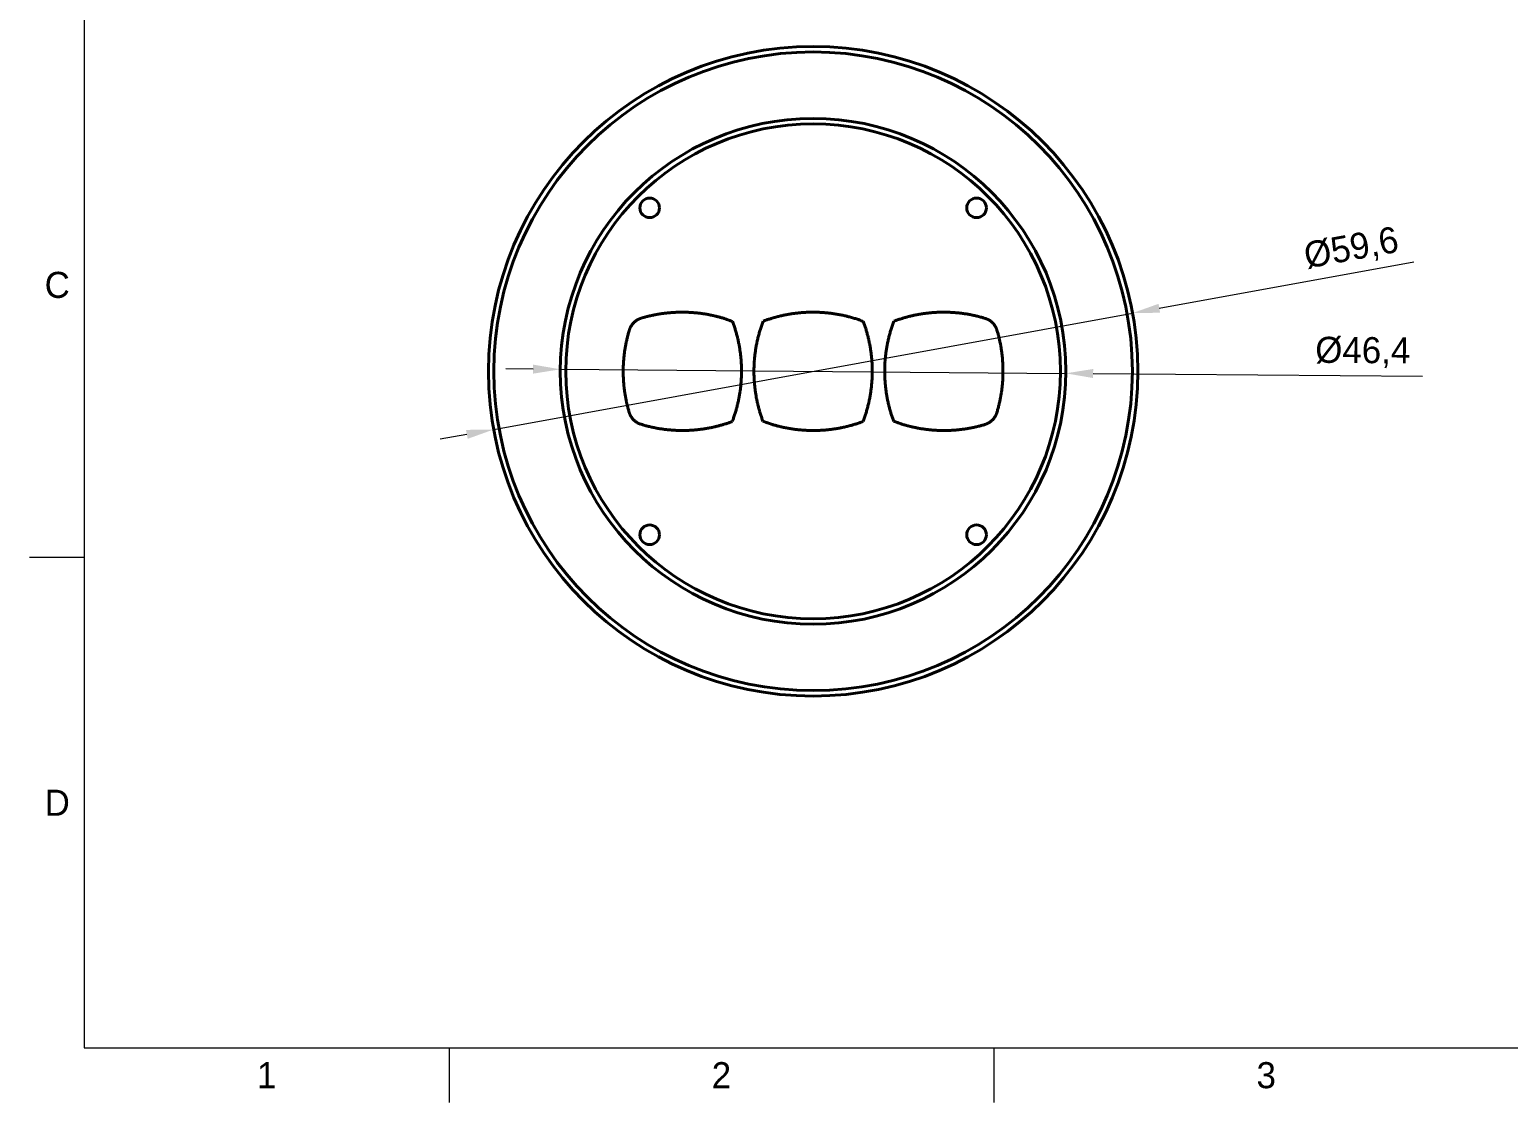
# Model space of a CAD drawing. Header units: millimetres. Extents: x 15 to 292, y 5 to 205.
# Drawn here: x 15 to 150.7, y 5 to 103.4 of the extents above; entities that cross this region are included whole.
import ezdxf

# ---------------------------------------------------------------- set-up
doc = ezdxf.new("R2010")
doc.units = ezdxf.units.MM
for name, color, linetype in [('Annotations', 7, 'Continuous'), ('Border', 7, 'Continuous'), ('Geometries', 7, 'Continuous')]:
    doc.layers.add(name, color=color, linetype=linetype)
doc.styles.add('Shapr0', font='txt', dxfattribs={"height": 2.3925})
doc.styles.add('Shapr9', font='txt', dxfattribs={"height": 2.3925})
doc.dimstyles.new('ISO-25', dxfattribs={"dimtxt": 2.5, "dimasz": 2.5, "dimexe": 1.25, "dimexo": 0.625, "dimtad": 1, "dimtxsty": 'Standard', "dimcen": 2.5, "dimadec": 0, "dimazin": 0, "dimtfac": 1, "dimtmove": 0, "dimatfit": 3, "dimfxl": 1, "dimarcsym": 0})

# ---------------------------------------------------------------- blocks, each defined once
blk = doc.blocks.new('*D7')
at = {"layer": 'Annotations', "color": 0, "linetype": 'Continuous', "lineweight": 15}
for p, q in [((61.21, 72.29), (58.71, 72.31)), ((63.71, 72.27), (110.11, 71.9)), ((112.61, 71.88), (142.83, 71.65))]:
    blk.add_line(p, q, dxfattribs=at)
at = {"layer": 'Annotations', "color": 0}
for points in [[(61.21, 71.87), (61.22, 72.7), (63.71, 72.27)], [(112.62, 72.3), (112.61, 71.47), (110.11, 71.9)]]:
    blk.add_solid(points, dxfattribs=at)
at = {"layer": 'Defpoints', "color": 0}
for p in [(63.71, 72.27), (110.11, 71.9)]:
    blk.add_point(p, dxfattribs=at)
at = {"layer": 'Annotations', "color": 0, "lineweight": 15, "insert": (137.36, 73.81), "char_height": 2.3925, "attachment_point": 5, "rotation": 359.5508, "style": 'Shapr9'}
blk.add_mtext('\\A1;%%c46,4', dxfattribs=at)
blk = doc.blocks.new('*D8')
at = {"layer": 'Annotations', "color": 0, "linetype": 'Continuous', "lineweight": 15}
for p, q in [((118.69, 77.87), (142.05, 82.13)), ((57.6, 66.75), (116.23, 77.43)), ((55.14, 66.3), (52.68, 65.85))]:
    blk.add_line(p, q, dxfattribs=at)
at = {"layer": 'Annotations', "color": 0}
for points in [[(118.62, 78.28), (118.76, 77.46), (116.23, 77.43)], [(55.21, 65.89), (55.06, 66.71), (57.6, 66.75)]]:
    blk.add_solid(points, dxfattribs=at)
at = {"layer": 'Defpoints', "color": 0}
for p in [(116.23, 77.43), (57.6, 66.75)]:
    blk.add_point(p, dxfattribs=at)
at = {"layer": 'Annotations', "color": 0, "lineweight": 15, "insert": (136.33, 83.25), "char_height": 2.3925, "attachment_point": 5, "rotation": 10.3243, "style": 'Shapr9'}
blk.add_mtext('\\A1;%%c59,6', dxfattribs=at)

msp = doc.modelspace()

# ---------------------------------------------------------------- linework, layer by layer
at = {"layer": 'Border', "linetype": 'Continuous', "lineweight": 15}
for p, q in [((20, 200), (20, 10)), ((20, 55), (15, 55)), ((20, 10), (287, 10)), ((53.5, 10), (53.5, 5)), ((103.5, 10), (103.5, 5))]:
    msp.add_line(p, q, dxfattribs=at)
at = {"layer": 'Geometries', "linetype": 'Continuous', "lineweight": 40, "flags": 128}
for points in [[(71.144, 76.96), (71.228, 76.985), (71.312, 77.009), (71.396, 77.033), (71.48, 77.056), (71.564, 77.079), (71.649, 77.101), (71.733, 77.123), (71.818, 77.144), (71.903, 77.164), (71.988, 77.184), (72.073, 77.203), (72.159, 77.222), (72.244, 77.24), (72.33, 77.258), (72.415, 77.275), (72.501, 77.291), (72.587, 77.307), (72.673, 77.322), (72.759, 77.336), (72.846, 77.35), (72.932, 77.364), (73.018, 77.376), (73.105, 77.389), (73.191, 77.4), (73.278, 77.411), (73.365, 77.422), (73.452, 77.432), (73.538, 77.441), (73.625, 77.45), (73.712, 77.458), (73.804, 77.466), (73.895, 77.473), (73.986, 77.48), (74.077, 77.486), (74.168, 77.491), (74.26, 77.496), (74.351, 77.5), (74.443, 77.504), (74.534, 77.507), (74.626, 77.509), (74.717, 77.51), (74.808, 77.511), (74.899, 77.512), (74.99, 77.511), (75.082, 77.511), (75.173, 77.509), (75.264, 77.507), (75.355, 77.504), (75.446, 77.5), (75.537, 77.496), (75.628, 77.491), (75.719, 77.486), (75.81, 77.48), (75.901, 77.473), (75.991, 77.466), (76.082, 77.458), (76.173, 77.45), (76.264, 77.441), (76.356, 77.431), (76.448, 77.42), (76.54, 77.409), (76.632, 77.397), (76.724, 77.384), (76.815, 77.371), (76.901, 77.358), (76.987, 77.345), (77.072, 77.331), (77.158, 77.316), (77.243, 77.301), (77.328, 77.285), (77.413, 77.269), (77.498, 77.252), (77.583, 77.234), (77.668, 77.216), (77.752, 77.197), (77.837, 77.178), (77.921, 77.158), (78.005, 77.138), (78.089, 77.117), (78.173, 77.095), (78.257, 77.073), (78.341, 77.051), (78.424, 77.028), (78.508, 77.004), (78.591, 76.979), (78.674, 76.955), (78.757, 76.929), (78.839, 76.903), (78.924, 76.876), (79.009, 76.848), (79.093, 76.819), (79.178, 76.79), (79.262, 76.76), (79.346, 76.729), (79.429, 76.698), (79.513, 76.667)], [(82.329, 76.683), (82.411, 76.714), (82.493, 76.744), (82.576, 76.774), (82.658, 76.803), (82.741, 76.831), (82.824, 76.859), (82.907, 76.886), (82.99, 76.913), (83.074, 76.939), (83.158, 76.964), (83.242, 76.989), (83.326, 77.014), (83.41, 77.037), (83.495, 77.061), (83.579, 77.083), (83.664, 77.105), (83.748, 77.127), (83.833, 77.147), (83.918, 77.168), (84.003, 77.187), (84.089, 77.207), (84.175, 77.225), (84.261, 77.243), (84.346, 77.261), (84.432, 77.278), (84.518, 77.294), (84.604, 77.309), (84.69, 77.324), (84.777, 77.339), (84.863, 77.353), (84.949, 77.366), (85.036, 77.379), (85.123, 77.391), (85.21, 77.403), (85.297, 77.414), (85.384, 77.424), (85.477, 77.434), (85.57, 77.444), (85.663, 77.453), (85.756, 77.462), (85.85, 77.47), (85.943, 77.477), (86.036, 77.483), (86.13, 77.489), (86.224, 77.494), (86.318, 77.499), (86.412, 77.503), (86.505, 77.506), (86.594, 77.508), (86.683, 77.51), (86.771, 77.511), (86.86, 77.512), (86.949, 77.512), (87.037, 77.511), (87.126, 77.51), (87.215, 77.508), (87.303, 77.505), (87.392, 77.502), (87.48, 77.499), (87.569, 77.495), (87.657, 77.49), (87.746, 77.484), (87.834, 77.478), (87.923, 77.472), (88.011, 77.464), (88.099, 77.457), (88.189, 77.448), (88.279, 77.439), (88.368, 77.429), (88.458, 77.419), (88.547, 77.408), (88.637, 77.396), (88.728, 77.384), (88.819, 77.371), (88.91, 77.357), (89.001, 77.342), (89.092, 77.327), (89.183, 77.311), (89.274, 77.295), (89.364, 77.278), (89.455, 77.26), (89.545, 77.242), (89.635, 77.223), (89.725, 77.203), (89.815, 77.183), (89.905, 77.162), (89.995, 77.141), (90.084, 77.118), (90.173, 77.095), (90.262, 77.072), (90.351, 77.048), (90.44, 77.023), (90.529, 76.998), (90.617, 76.972), (90.705, 76.945), (90.793, 76.917), (90.884, 76.889), (90.975, 76.859), (91.065, 76.829), (91.155, 76.798), (91.245, 76.766), (91.334, 76.733), (91.424, 76.7), (91.513, 76.667)], [(94.33, 76.683), (94.411, 76.714), (94.493, 76.744), (94.576, 76.774), (94.658, 76.803), (94.741, 76.831), (94.823, 76.859), (94.907, 76.886), (94.99, 76.912), (95.073, 76.939), (95.157, 76.964), (95.241, 76.989), (95.325, 77.014), (95.409, 77.037), (95.494, 77.06), (95.578, 77.083), (95.663, 77.105), (95.747, 77.126), (95.832, 77.147), (95.917, 77.168), (96.002, 77.187), (96.088, 77.206), (96.173, 77.225), (96.259, 77.243), (96.345, 77.26), (96.431, 77.277), (96.516, 77.293), (96.602, 77.309), (96.688, 77.324), (96.775, 77.339), (96.861, 77.352), (96.947, 77.366), (97.034, 77.378), (97.12, 77.391), (97.207, 77.402), (97.294, 77.413), (97.381, 77.424), (97.474, 77.434), (97.567, 77.444), (97.66, 77.453), (97.753, 77.462), (97.847, 77.469), (97.94, 77.477), (98.033, 77.483), (98.127, 77.489), (98.22, 77.494), (98.314, 77.499), (98.408, 77.503), (98.502, 77.506), (98.59, 77.508), (98.679, 77.51), (98.768, 77.511), (98.856, 77.512), (98.945, 77.512), (99.034, 77.511), (99.122, 77.51), (99.211, 77.508), (99.299, 77.506), (99.388, 77.503), (99.477, 77.499), (99.565, 77.495), (99.654, 77.49), (99.742, 77.485), (99.831, 77.479), (99.919, 77.472), (100.007, 77.465), (100.096, 77.457), (100.185, 77.449), (100.275, 77.44), (100.365, 77.43), (100.454, 77.419), (100.544, 77.408), (100.633, 77.397), (100.72, 77.385), (100.807, 77.373), (100.894, 77.359), (100.981, 77.346), (101.068, 77.332), (101.155, 77.317), (101.241, 77.301), (101.328, 77.285), (101.414, 77.269), (101.501, 77.251), (101.587, 77.233), (101.673, 77.215), (101.759, 77.196), (101.844, 77.176), (101.93, 77.156), (102.016, 77.135), (102.101, 77.114), (102.186, 77.092), (102.273, 77.069), (102.359, 77.045), (102.445, 77.021), (102.531, 76.997), (102.617, 76.971), (102.702, 76.945)], [(71.144, 76.96), (71.112, 76.95), (71.08, 76.939), (71.048, 76.928), (71.016, 76.916), (70.985, 76.903), (70.954, 76.89), (70.923, 76.876), (70.893, 76.862), (70.862, 76.847), (70.832, 76.831), (70.803, 76.815), (70.773, 76.798), (70.749, 76.783), (70.724, 76.768), (70.7, 76.752), (70.676, 76.736), (70.653, 76.719), (70.625, 76.699), (70.598, 76.679), (70.572, 76.658), (70.546, 76.636), (70.521, 76.614), (70.496, 76.591), (70.471, 76.568), (70.447, 76.544), (70.424, 76.519), (70.401, 76.495), (70.378, 76.469), (70.357, 76.443), (70.338, 76.421), (70.32, 76.398), (70.303, 76.375), (70.286, 76.351), (70.269, 76.327), (70.25, 76.3), (70.232, 76.272), (70.215, 76.243), (70.198, 76.214), (70.182, 76.185), (70.166, 76.156), (70.151, 76.126), (70.137, 76.096), (70.123, 76.066), (70.11, 76.035), (70.097, 76.003), (70.084, 75.971), (70.073, 75.938), (70.061, 75.905), (70.051, 75.872)], [(79.513, 76.667), (79.544, 76.584), (79.575, 76.5), (79.605, 76.417), (79.634, 76.333), (79.663, 76.249), (79.691, 76.165), (79.719, 76.08), (79.746, 75.996), (79.772, 75.911), (79.798, 75.826), (79.823, 75.74), (79.848, 75.655), (79.872, 75.569), (79.895, 75.484), (79.918, 75.398), (79.94, 75.312), (79.962, 75.226), (79.983, 75.139), (80.003, 75.053), (80.023, 74.967), (80.043, 74.88), (80.061, 74.793), (80.079, 74.705), (80.097, 74.618), (80.114, 74.531), (80.13, 74.444), (80.145, 74.356), (80.16, 74.269), (80.175, 74.181), (80.189, 74.094), (80.202, 74.006), (80.214, 73.918), (80.227, 73.83), (80.238, 73.741), (80.249, 73.653), (80.259, 73.565), (80.269, 73.47), (80.279, 73.375), (80.288, 73.28), (80.296, 73.185), (80.304, 73.09), (80.311, 72.995), (80.317, 72.9), (80.322, 72.805), (80.327, 72.71), (80.331, 72.614), (80.335, 72.518), (80.337, 72.423), (80.339, 72.332), (80.341, 72.242), (80.341, 72.151), (80.341, 72.061), (80.341, 71.97), (80.34, 71.88), (80.338, 71.789), (80.335, 71.698), (80.332, 71.608), (80.329, 71.517), (80.324, 71.427), (80.319, 71.337), (80.314, 71.246), (80.308, 71.156), (80.301, 71.065), (80.293, 70.975), (80.285, 70.885), (80.277, 70.795), (80.267, 70.703), (80.257, 70.612), (80.246, 70.52), (80.235, 70.429), (80.223, 70.337), (80.21, 70.246), (80.198, 70.158), (80.184, 70.071), (80.17, 69.983), (80.156, 69.896), (80.14, 69.808), (80.125, 69.721), (80.108, 69.634), (80.091, 69.547), (80.074, 69.46), (80.055, 69.373), (80.037, 69.287), (80.017, 69.2), (79.997, 69.114), (79.977, 69.027), (79.955, 68.941), (79.934, 68.855), (79.911, 68.77), (79.888, 68.684), (79.865, 68.598), (79.841, 68.513), (79.816, 68.428), (79.79, 68.343), (79.764, 68.258), (79.738, 68.174), (79.71, 68.087), (79.681, 68), (79.652, 67.913), (79.622, 67.827), (79.592, 67.74), (79.561, 67.654), (79.529, 67.569), (79.496, 67.483)], [(82.313, 67.5), (82.282, 67.582), (82.252, 67.664), (82.222, 67.746), (82.193, 67.829), (82.165, 67.911), (82.137, 67.994), (82.11, 68.077), (82.083, 68.161), (82.057, 68.244), (82.032, 68.328), (82.007, 68.412), (81.982, 68.496), (81.959, 68.581), (81.935, 68.665), (81.913, 68.749), (81.891, 68.834), (81.869, 68.919), (81.849, 69.004), (81.828, 69.089), (81.809, 69.174), (81.789, 69.259), (81.771, 69.345), (81.753, 69.431), (81.735, 69.517), (81.718, 69.603), (81.702, 69.689), (81.687, 69.775), (81.672, 69.861), (81.657, 69.947), (81.643, 70.033), (81.63, 70.12), (81.617, 70.206), (81.605, 70.293), (81.593, 70.38), (81.583, 70.467), (81.572, 70.554), (81.562, 70.647), (81.552, 70.74), (81.543, 70.833), (81.534, 70.927), (81.526, 71.02), (81.519, 71.113), (81.513, 71.207), (81.507, 71.3), (81.502, 71.394), (81.497, 71.488), (81.493, 71.582), (81.49, 71.676), (81.488, 71.764), (81.486, 71.853), (81.485, 71.942), (81.484, 72.03), (81.484, 72.119), (81.485, 72.208), (81.486, 72.296), (81.488, 72.385), (81.491, 72.474), (81.494, 72.562), (81.497, 72.651), (81.502, 72.739), (81.506, 72.828), (81.512, 72.916), (81.518, 73.005), (81.524, 73.093), (81.532, 73.181), (81.539, 73.27), (81.548, 73.359), (81.557, 73.449), (81.567, 73.539), (81.577, 73.628), (81.588, 73.718), (81.6, 73.807), (81.612, 73.898), (81.626, 73.989), (81.639, 74.081), (81.654, 74.171), (81.669, 74.262), (81.685, 74.353), (81.701, 74.444), (81.718, 74.535), (81.736, 74.625), (81.754, 74.715), (81.773, 74.805), (81.793, 74.895), (81.813, 74.985), (81.834, 75.075), (81.855, 75.165), (81.878, 75.254), (81.901, 75.343), (81.924, 75.433), (81.948, 75.521), (81.973, 75.61), (81.998, 75.699), (82.024, 75.787), (82.051, 75.875), (82.079, 75.963), (82.107, 76.054), (82.137, 76.145), (82.167, 76.235), (82.198, 76.325), (82.23, 76.415), (82.263, 76.505), (82.296, 76.594), (82.329, 76.683)], [(91.513, 76.667), (91.544, 76.585), (91.574, 76.503), (91.603, 76.42), (91.632, 76.338), (91.661, 76.255), (91.689, 76.172), (91.716, 76.089), (91.742, 76.006), (91.769, 75.922), (91.794, 75.838), (91.819, 75.754), (91.844, 75.67), (91.867, 75.586), (91.89, 75.501), (91.913, 75.417), (91.935, 75.332), (91.957, 75.248), (91.977, 75.163), (91.998, 75.078), (92.017, 74.992), (92.037, 74.907), (92.055, 74.821), (92.073, 74.735), (92.091, 74.649), (92.107, 74.564), (92.124, 74.478), (92.139, 74.392), (92.154, 74.306), (92.169, 74.219), (92.183, 74.133), (92.196, 74.047), (92.209, 73.96), (92.221, 73.873), (92.232, 73.786), (92.243, 73.699), (92.254, 73.612), (92.264, 73.519), (92.274, 73.426), (92.283, 73.333), (92.292, 73.24), (92.299, 73.146), (92.307, 73.053), (92.313, 72.959), (92.319, 72.866), (92.324, 72.772), (92.329, 72.678), (92.332, 72.584), (92.336, 72.491), (92.338, 72.402), (92.34, 72.313), (92.341, 72.225), (92.341, 72.136), (92.341, 72.047), (92.341, 71.959), (92.34, 71.87), (92.338, 71.781), (92.335, 71.693), (92.332, 71.604), (92.329, 71.516), (92.324, 71.427), (92.32, 71.339), (92.314, 71.25), (92.308, 71.162), (92.301, 71.073), (92.294, 70.985), (92.286, 70.897), (92.278, 70.807), (92.269, 70.717), (92.259, 70.628), (92.249, 70.538), (92.238, 70.449), (92.226, 70.359), (92.214, 70.268), (92.2, 70.177), (92.187, 70.086), (92.172, 69.995), (92.157, 69.904), (92.141, 69.813), (92.125, 69.722), (92.108, 69.632), (92.09, 69.541), (92.072, 69.451), (92.053, 69.361), (92.033, 69.271), (92.013, 69.181), (91.992, 69.091), (91.97, 69.002), (91.948, 68.912), (91.925, 68.823), (91.902, 68.734), (91.878, 68.645), (91.853, 68.556), (91.828, 68.468), (91.801, 68.379), (91.775, 68.291), (91.747, 68.203), (91.718, 68.112), (91.689, 68.022), (91.658, 67.931), (91.627, 67.841), (91.596, 67.751), (91.563, 67.662), (91.53, 67.572), (91.496, 67.483)], [(94.313, 67.5), (94.282, 67.581), (94.252, 67.663), (94.223, 67.746), (94.194, 67.828), (94.165, 67.911), (94.138, 67.993), (94.11, 68.076), (94.084, 68.16), (94.058, 68.243), (94.032, 68.327), (94.007, 68.411), (93.983, 68.495), (93.959, 68.579), (93.936, 68.663), (93.913, 68.748), (93.891, 68.832), (93.87, 68.917), (93.849, 69.002), (93.829, 69.086), (93.809, 69.172), (93.79, 69.257), (93.771, 69.343), (93.753, 69.428), (93.736, 69.514), (93.719, 69.6), (93.703, 69.686), (93.687, 69.772), (93.672, 69.858), (93.658, 69.944), (93.644, 70.03), (93.631, 70.116), (93.618, 70.203), (93.606, 70.289), (93.594, 70.376), (93.583, 70.463), (93.573, 70.55), (93.562, 70.643), (93.552, 70.736), (93.543, 70.829), (93.535, 70.922), (93.527, 71.015), (93.52, 71.109), (93.513, 71.202), (93.507, 71.295), (93.502, 71.389), (93.498, 71.483), (93.494, 71.576), (93.491, 71.67), (93.488, 71.759), (93.486, 71.847), (93.485, 71.936), (93.485, 72.025), (93.485, 72.113), (93.485, 72.202), (93.486, 72.291), (93.488, 72.379), (93.491, 72.468), (93.494, 72.557), (93.497, 72.645), (93.501, 72.734), (93.506, 72.822), (93.511, 72.911), (93.517, 72.999), (93.524, 73.088), (93.531, 73.176), (93.539, 73.264), (93.547, 73.354), (93.557, 73.444), (93.566, 73.533), (93.577, 73.623), (93.588, 73.712), (93.599, 73.802), (93.612, 73.893), (93.625, 73.985), (93.639, 74.076), (93.653, 74.167), (93.668, 74.258), (93.684, 74.349), (93.7, 74.44), (93.717, 74.531), (93.735, 74.621), (93.753, 74.712), (93.772, 74.802), (93.792, 74.892), (93.812, 74.982), (93.833, 75.072), (93.855, 75.162), (93.877, 75.252), (93.9, 75.341), (93.924, 75.43), (93.948, 75.519), (93.973, 75.608), (93.998, 75.697), (94.024, 75.786), (94.051, 75.874), (94.078, 75.962), (94.107, 76.053), (94.137, 76.144), (94.167, 76.234), (94.198, 76.324), (94.23, 76.415), (94.263, 76.504), (94.296, 76.594), (94.33, 76.683)], [(103.79, 75.851), (103.781, 75.882), (103.77, 75.913), (103.759, 75.944), (103.748, 75.974), (103.736, 76.005), (103.723, 76.035), (103.71, 76.065), (103.696, 76.095), (103.682, 76.124), (103.667, 76.153), (103.651, 76.183), (103.634, 76.212), (103.617, 76.242), (103.599, 76.271), (103.58, 76.299), (103.561, 76.326), (103.542, 76.354), (103.522, 76.38), (103.502, 76.407), (103.481, 76.433), (103.459, 76.458), (103.437, 76.483), (103.414, 76.507), (103.391, 76.532), (103.368, 76.555), (103.342, 76.579), (103.317, 76.603), (103.29, 76.626), (103.264, 76.648), (103.236, 76.67), (103.21, 76.69), (103.184, 76.709), (103.157, 76.728), (103.13, 76.746), (103.102, 76.764), (103.074, 76.781), (103.046, 76.797), (103.017, 76.813), (102.988, 76.829), (102.959, 76.844), (102.929, 76.858), (102.899, 76.871), (102.867, 76.885), (102.835, 76.899), (102.802, 76.911), (102.769, 76.923), (102.736, 76.935), (102.702, 76.945)], [(70.036, 68.316), (70.011, 68.397), (69.987, 68.479), (69.964, 68.561), (69.942, 68.643), (69.919, 68.725), (69.898, 68.807), (69.877, 68.89), (69.856, 68.973), (69.836, 69.056), (69.817, 69.139), (69.798, 69.222), (69.78, 69.305), (69.762, 69.388), (69.745, 69.471), (69.728, 69.555), (69.712, 69.639), (69.696, 69.722), (69.681, 69.806), (69.667, 69.89), (69.653, 69.974), (69.639, 70.058), (69.627, 70.142), (69.614, 70.227), (69.603, 70.311), (69.592, 70.395), (69.581, 70.48), (69.571, 70.565), (69.562, 70.649), (69.553, 70.734), (69.544, 70.819), (69.536, 70.907), (69.529, 70.996), (69.522, 71.085), (69.515, 71.173), (69.509, 71.262), (69.504, 71.351), (69.5, 71.44), (69.496, 71.529), (69.492, 71.618), (69.489, 71.707), (69.487, 71.796), (69.486, 71.884), (69.485, 71.973), (69.484, 72.062), (69.485, 72.151), (69.486, 72.239), (69.487, 72.328), (69.489, 72.417), (69.492, 72.505), (69.495, 72.594), (69.499, 72.683), (69.503, 72.771), (69.508, 72.86), (69.514, 72.948), (69.52, 73.037), (69.527, 73.125), (69.534, 73.214), (69.542, 73.302), (69.551, 73.392), (69.561, 73.481), (69.571, 73.571), (69.581, 73.661), (69.592, 73.75), (69.604, 73.84), (69.616, 73.925), (69.629, 74.011), (69.642, 74.096), (69.655, 74.182), (69.669, 74.267), (69.684, 74.352), (69.7, 74.437), (69.716, 74.522), (69.732, 74.607), (69.749, 74.692), (69.767, 74.776), (69.785, 74.861), (69.804, 74.945), (69.823, 75.029), (69.843, 75.113), (69.864, 75.197), (69.885, 75.281), (69.907, 75.365), (69.929, 75.45), (69.952, 75.535), (69.976, 75.619), (70, 75.704), (70.025, 75.788), (70.051, 75.872)], [(103.79, 75.851), (103.815, 75.769), (103.838, 75.687), (103.862, 75.606), (103.884, 75.523), (103.907, 75.441), (103.928, 75.359), (103.949, 75.276), (103.97, 75.194), (103.99, 75.111), (104.009, 75.028), (104.028, 74.945), (104.046, 74.862), (104.064, 74.778), (104.081, 74.695), (104.098, 74.612), (104.114, 74.528), (104.13, 74.444), (104.145, 74.36), (104.159, 74.276), (104.173, 74.192), (104.186, 74.108), (104.199, 74.024), (104.211, 73.94), (104.223, 73.855), (104.234, 73.771), (104.245, 73.686), (104.255, 73.602), (104.264, 73.517), (104.273, 73.432), (104.282, 73.348), (104.29, 73.259), (104.297, 73.17), (104.304, 73.082), (104.311, 72.993), (104.317, 72.904), (104.322, 72.815), (104.326, 72.726), (104.33, 72.637), (104.334, 72.548), (104.336, 72.459), (104.339, 72.371), (104.34, 72.282), (104.341, 72.193), (104.341, 72.105), (104.341, 72.016), (104.34, 71.927), (104.339, 71.838), (104.337, 71.75), (104.334, 71.661), (104.331, 71.572), (104.327, 71.484), (104.323, 71.395), (104.318, 71.307), (104.312, 71.218), (104.306, 71.13), (104.299, 71.041), (104.292, 70.953), (104.283, 70.864), (104.275, 70.775), (104.265, 70.685), (104.255, 70.595), (104.245, 70.506), (104.234, 70.416), (104.222, 70.327), (104.21, 70.241), (104.197, 70.156), (104.184, 70.07), (104.171, 69.985), (104.156, 69.9), (104.142, 69.814), (104.126, 69.729), (104.11, 69.644), (104.094, 69.56), (104.077, 69.475), (104.059, 69.39), (104.041, 69.306), (104.022, 69.221), (104.003, 69.137), (103.983, 69.053), (103.962, 68.969), (103.941, 68.885), (103.919, 68.801), (103.897, 68.717), (103.874, 68.632), (103.85, 68.547), (103.825, 68.463), (103.801, 68.378), (103.775, 68.294)], [(70.036, 68.316), (70.045, 68.284), (70.056, 68.253), (70.067, 68.223), (70.078, 68.192), (70.09, 68.161), (70.103, 68.131), (70.116, 68.101), (70.13, 68.072), (70.144, 68.042), (70.159, 68.013), (70.175, 67.983), (70.192, 67.954), (70.209, 67.925), (70.227, 67.896), (70.246, 67.867), (70.264, 67.84), (70.284, 67.813), (70.304, 67.786), (70.324, 67.76), (70.345, 67.734), (70.367, 67.708), (70.389, 67.683), (70.411, 67.659), (70.435, 67.635), (70.458, 67.611), (70.483, 67.587), (70.509, 67.564), (70.536, 67.541), (70.562, 67.518), (70.59, 67.497), (70.616, 67.477), (70.642, 67.457), (70.669, 67.439), (70.696, 67.42), (70.724, 67.403), (70.752, 67.386), (70.78, 67.369), (70.809, 67.353), (70.838, 67.338), (70.867, 67.323), (70.897, 67.309), (70.927, 67.295), (70.959, 67.281), (70.991, 67.268), (71.024, 67.255), (71.057, 67.243), (71.09, 67.232), (71.123, 67.221)], [(102.682, 67.207), (102.714, 67.217), (102.746, 67.227), (102.778, 67.239), (102.809, 67.251), (102.841, 67.263), (102.872, 67.276), (102.903, 67.29), (102.933, 67.305), (102.964, 67.32), (102.994, 67.335), (103.023, 67.352), (103.053, 67.368), (103.077, 67.383), (103.102, 67.399), (103.126, 67.414), (103.15, 67.431), (103.173, 67.447), (103.201, 67.467), (103.227, 67.488), (103.254, 67.509), (103.28, 67.53), (103.305, 67.553), (103.33, 67.575), (103.355, 67.599), (103.379, 67.623), (103.402, 67.647), (103.425, 67.672), (103.448, 67.697), (103.469, 67.723), (103.488, 67.745), (103.506, 67.768), (103.523, 67.792), (103.54, 67.815), (103.557, 67.839), (103.576, 67.867), (103.594, 67.895), (103.611, 67.923), (103.628, 67.952), (103.644, 67.981), (103.66, 68.011), (103.675, 68.04), (103.689, 68.07), (103.703, 68.101), (103.716, 68.131), (103.729, 68.163), (103.742, 68.196), (103.753, 68.228), (103.765, 68.261), (103.775, 68.294)], [(79.496, 67.483), (79.414, 67.452), (79.332, 67.422), (79.25, 67.393), (79.168, 67.364), (79.085, 67.335), (79.002, 67.308), (78.919, 67.281), (78.836, 67.254), (78.753, 67.228), (78.669, 67.202), (78.585, 67.177), (78.501, 67.153), (78.417, 67.129), (78.332, 67.106), (78.248, 67.083), (78.163, 67.061), (78.079, 67.04), (77.994, 67.019), (77.909, 66.999), (77.824, 66.979), (77.738, 66.96), (77.653, 66.941), (77.567, 66.923), (77.481, 66.906), (77.395, 66.889), (77.31, 66.873), (77.224, 66.857), (77.138, 66.842), (77.051, 66.828), (76.965, 66.814), (76.879, 66.801), (76.792, 66.788), (76.706, 66.776), (76.619, 66.764), (76.532, 66.753), (76.445, 66.743), (76.352, 66.732), (76.259, 66.722), (76.166, 66.713), (76.073, 66.705), (75.979, 66.697), (75.886, 66.69), (75.793, 66.683), (75.699, 66.677), (75.606, 66.672), (75.512, 66.668), (75.418, 66.664), (75.324, 66.661), (75.236, 66.658), (75.147, 66.656), (75.058, 66.655), (74.97, 66.655), (74.881, 66.655), (74.792, 66.655), (74.704, 66.656), (74.615, 66.658), (74.526, 66.661), (74.438, 66.664), (74.349, 66.667), (74.261, 66.672), (74.172, 66.676), (74.084, 66.682), (73.995, 66.688), (73.907, 66.694), (73.818, 66.701), (73.73, 66.709), (73.64, 66.718), (73.551, 66.727), (73.461, 66.737), (73.372, 66.747), (73.282, 66.758), (73.193, 66.769), (73.106, 66.781), (73.019, 66.794), (72.932, 66.807), (72.845, 66.821), (72.758, 66.835), (72.671, 66.85), (72.584, 66.865), (72.498, 66.881), (72.412, 66.898), (72.325, 66.915), (72.239, 66.933), (72.153, 66.951), (72.067, 66.97), (71.982, 66.99), (71.896, 67.01), (71.81, 67.031), (71.725, 67.052), (71.64, 67.074), (71.553, 67.097), (71.467, 67.121), (71.381, 67.145), (71.295, 67.17), (71.209, 67.195), (71.123, 67.221)], [(91.496, 67.483), (91.413, 67.452), (91.33, 67.421), (91.246, 67.391), (91.162, 67.362), (91.078, 67.333), (90.994, 67.305), (90.91, 67.277), (90.825, 67.25), (90.74, 67.224), (90.655, 67.198), (90.569, 67.173), (90.484, 67.148), (90.398, 67.124), (90.312, 67.101), (90.226, 67.078), (90.14, 67.056), (90.054, 67.034), (89.968, 67.013), (89.882, 66.992), (89.795, 66.973), (89.708, 66.953), (89.621, 66.935), (89.534, 66.917), (89.446, 66.899), (89.359, 66.882), (89.272, 66.866), (89.184, 66.85), (89.097, 66.835), (89.009, 66.821), (88.921, 66.807), (88.833, 66.794), (88.745, 66.781), (88.657, 66.769), (88.569, 66.758), (88.48, 66.747), (88.392, 66.737), (88.297, 66.726), (88.202, 66.717), (88.107, 66.708), (88.012, 66.7), (87.917, 66.692), (87.822, 66.685), (87.727, 66.679), (87.631, 66.674), (87.536, 66.669), (87.44, 66.665), (87.345, 66.661), (87.249, 66.659), (87.158, 66.657), (87.068, 66.655), (86.977, 66.655), (86.887, 66.655), (86.796, 66.655), (86.706, 66.657), (86.615, 66.658), (86.525, 66.661), (86.434, 66.664), (86.344, 66.668), (86.253, 66.672), (86.163, 66.677), (86.073, 66.683), (85.982, 66.689), (85.892, 66.696), (85.802, 66.703), (85.712, 66.711), (85.622, 66.72), (85.53, 66.729), (85.438, 66.739), (85.347, 66.75), (85.256, 66.761), (85.164, 66.774), (85.073, 66.786), (84.985, 66.799), (84.898, 66.812), (84.81, 66.826), (84.723, 66.841), (84.636, 66.856), (84.549, 66.872), (84.462, 66.888), (84.375, 66.905), (84.288, 66.923), (84.201, 66.941), (84.115, 66.96), (84.028, 66.979), (83.942, 66.999), (83.856, 67.02), (83.77, 67.041), (83.684, 67.063), (83.598, 67.085), (83.513, 67.108), (83.427, 67.132), (83.342, 67.156), (83.257, 67.181), (83.172, 67.206), (83.087, 67.232), (83.003, 67.258), (82.916, 67.286), (82.829, 67.315), (82.742, 67.344), (82.656, 67.374), (82.57, 67.404), (82.484, 67.436), (82.398, 67.467), (82.313, 67.5)], [(102.682, 67.207), (102.598, 67.182), (102.514, 67.157), (102.43, 67.133), (102.346, 67.11), (102.262, 67.087), (102.177, 67.065), (102.093, 67.044), (102.008, 67.023), (101.923, 67.002), (101.838, 66.982), (101.752, 66.963), (101.667, 66.944), (101.582, 66.926), (101.496, 66.909), (101.411, 66.892), (101.325, 66.876), (101.239, 66.86), (101.153, 66.845), (101.066, 66.83), (100.98, 66.816), (100.894, 66.803), (100.808, 66.79), (100.721, 66.778), (100.635, 66.766), (100.548, 66.755), (100.461, 66.745), (100.374, 66.735), (100.287, 66.725), (100.2, 66.717), (100.113, 66.708), (100.022, 66.7), (99.931, 66.693), (99.84, 66.686), (99.749, 66.68), (99.657, 66.675), (99.566, 66.67), (99.475, 66.666), (99.383, 66.663), (99.292, 66.66), (99.2, 66.657), (99.109, 66.656), (99.018, 66.655), (98.927, 66.655), (98.836, 66.655), (98.744, 66.656), (98.653, 66.657), (98.562, 66.66), (98.471, 66.663), (98.38, 66.666), (98.289, 66.67), (98.198, 66.675), (98.107, 66.68), (98.016, 66.686), (97.925, 66.693), (97.835, 66.7), (97.744, 66.708), (97.653, 66.717), (97.562, 66.726), (97.47, 66.736), (97.378, 66.746), (97.286, 66.758), (97.194, 66.769), (97.102, 66.782), (97.01, 66.795), (96.925, 66.808), (96.839, 66.822), (96.754, 66.836), (96.668, 66.85), (96.583, 66.866), (96.498, 66.881), (96.413, 66.898), (96.328, 66.915), (96.243, 66.932), (96.158, 66.95), (96.074, 66.969), (95.989, 66.988), (95.905, 67.008), (95.821, 67.028), (95.736, 67.049), (95.652, 67.071), (95.569, 67.093), (95.485, 67.116), (95.402, 67.139), (95.318, 67.163), (95.235, 67.187), (95.152, 67.212), (95.069, 67.237), (94.987, 67.263), (94.902, 67.291), (94.817, 67.319), (94.733, 67.347), (94.648, 67.377), (94.564, 67.407), (94.48, 67.437), (94.397, 67.468), (94.313, 67.5)]]:
    msp.add_lwpolyline(points, dxfattribs=at)
at = {"layer": 'Geometries', "linetype": 'Continuous', "lineweight": 40}
for centre, radius in [((86.913, 72.086), 29.8), ((86.913, 72.086), 29.3), ((86.913, 72.086), 23.2), ((86.913, 72.086), 22.7), ((71.913, 87.085), 0.9), ((101.913, 87.085), 0.9), ((71.913, 57.085), 0.9), ((101.913, 57.085), 0.9)]:
    msp.add_circle(centre, radius, dxfattribs=at)

# ---------------------------------------------------------------- texts
at = {"layer": 'Border', "linetype": 'Continuous', "lineweight": 15, "char_height": 2.393, "width": 2.3925, "style": 'Shapr0'}
for s, insert, attachment_point in [('C', (18.696, 80), 6), ('D', (18.696, 32.5), 6), ('1', (36.75, 8.696), 2), ('2', (78.5, 8.696), 2), ('3', (128.5, 8.696), 2)]:
    msp.add_mtext(s, dxfattribs=dict(at, insert=insert, attachment_point=attachment_point))

# ---------------------------------------------------------------- dimensions: what is measured, and where the dimension line sits
at = {"layer": 'Annotations', "linetype": 'Continuous', "lineweight": 15}
for p1, p2, picture, middle in [((57.596, 66.745), (116.231, 77.427), '*D8', (136.709, 81.157)), ((63.714, 72.268), (110.113, 71.904), '*D7', (137.343, 71.69))]:
    dim = msp.add_diameter_dim_2p(p1=p1, p2=p2, dimstyle='ISO-25', override={"dimscale": 1, "dimgap": 0.7, "dimdec": 2, "dimlfac": 1, "dimrnd": 0.01, "dimzin": 8, "dimdsep": 44, "dimtxsty": 'Shapr9', "dimcen": 2.5, "dimadec": 2, "dimtol": 0, "dimlim": 0, "dimtp": 0, "dimtm": 0, "dimtfac": 0.6, "dimtdec": 8, "dimtofl": 1, "dimfrac": 2, "dimtolj": 1, "dimlwd": 15, "dimlwe": 15}, dxfattribs=at)
    dim.commit()
    dim.dimension.update_dxf_attribs({"geometry": picture, "text_midpoint": middle, "dimtype": 163})

doc.saveas('drawing.dxf')
